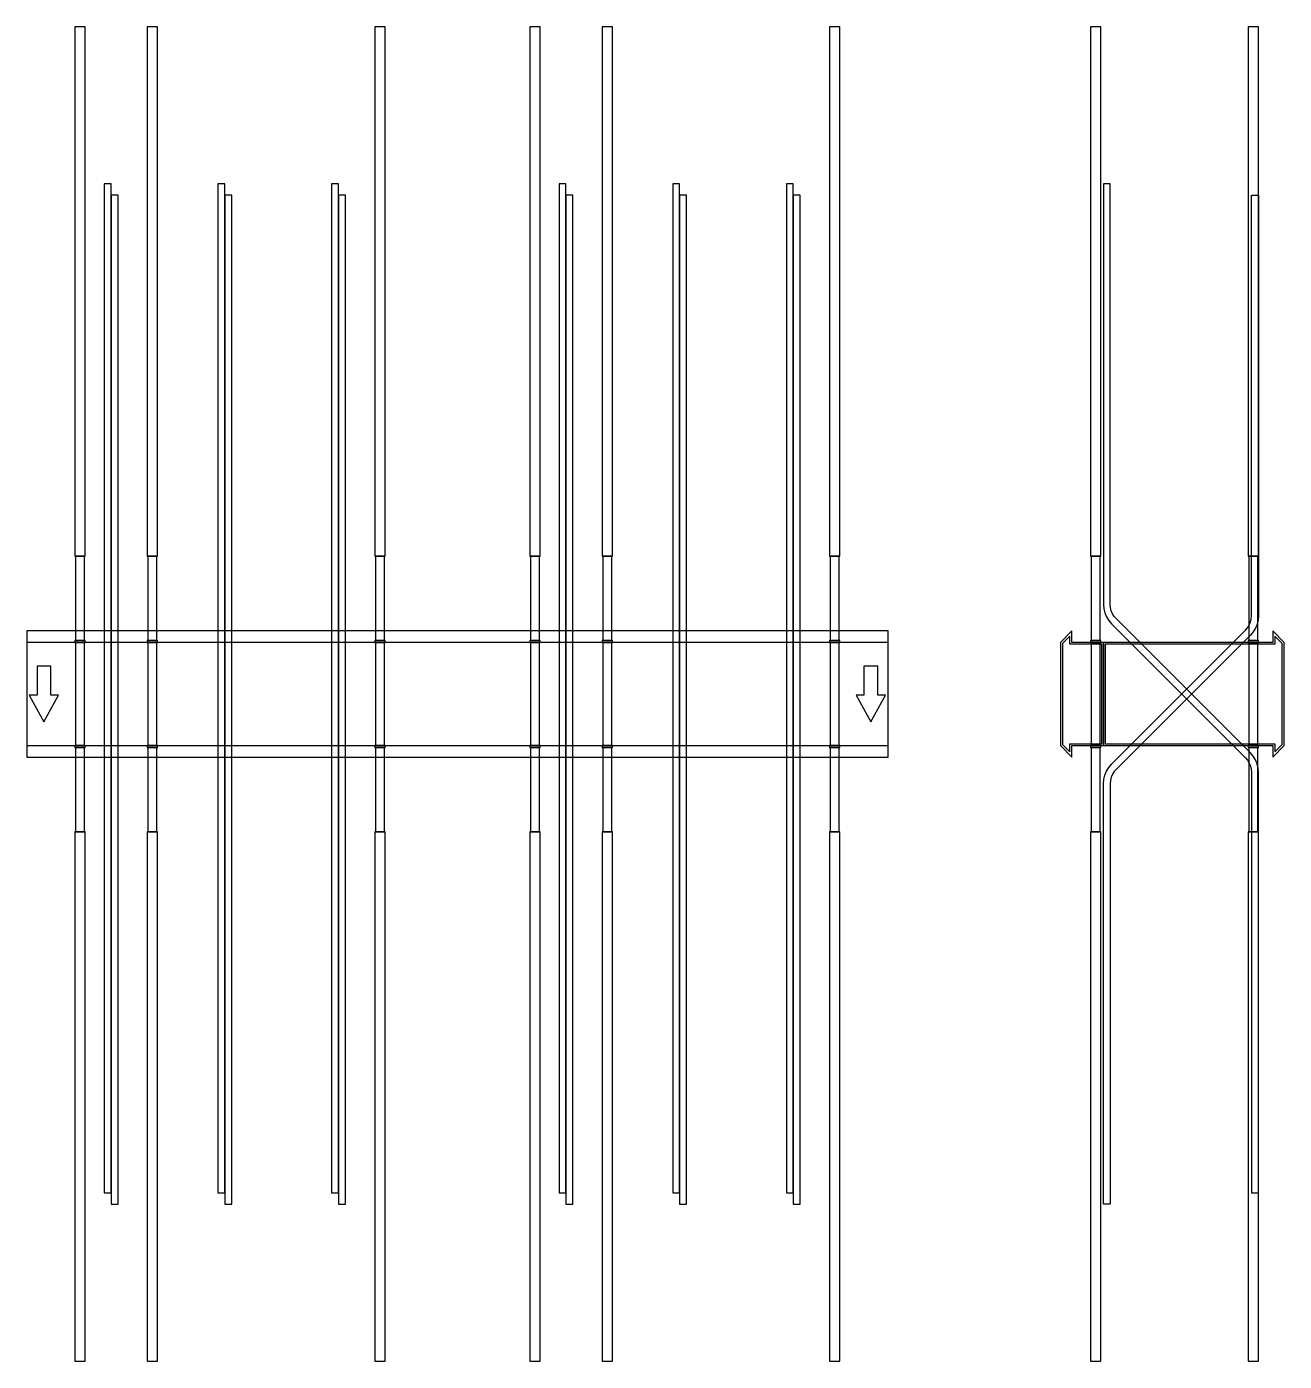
# Model space of a CAD drawing. Extents: x 0 to 1460, y -775 to 775.
import ezdxf

# ---------------------------------------------------------------- set-up
doc = ezdxf.new("R2010")
doc.units = 0
doc.layers.add('Halfen', color=7, linetype='CONTINUOUS')

msp = doc.modelspace()

# ---------------------------------------------------------------- linework, layer by layer
at = {"layer": 'Halfen', "color": 7}
for points in [[(68, 160), (68, 775), (56, 775), (56, 160)], [(152, 160), (152, 775), (140, 775), (140, 160)], [(416, 160), (416, 775), (404, 775), (404, 160)], [(596, 160), (596, 775), (584, 775), (584, 160)], [(680, 160), (680, 775), (668, 775), (668, 160)], [(944, 160), (944, 775), (932, 775), (932, 160)], [(1247, 160), (1247, 775), (1235, 775), (1235, 160)], [(1430, 160), (1430, 775), (1418, 775), (1418, 160)], [(98, -579.398), (98, 592.368), (90, 592.368), (90, -579.398)], [(230, -579.398), (230, 592.368), (222, 592.368), (222, -579.398)], [(362, -579.398), (362, 592.368), (354, 592.368), (354, -579.398)], [(626, -579.398), (626, 592.368), (618, 592.368), (618, -579.398)], [(758, -579.398), (758, 592.368), (750, 592.368), (750, -579.398)], [(890, -579.398), (890, 592.368), (882, 592.368), (882, -579.398)], [(1430, -579.398), (1430, -91.113), (1429.606, -86.107), (1428.434, -81.224), (1426.512, -76.585), (1423.889, -72.304), (1420.627, -68.485), (1265.029, 87.113), (1262.584, 89.976), (1260.616, 93.187), (1259.175, 96.667), (1258.295, 100.329), (1258, 104.083), (1258, 592.368), (1250, 592.368), (1250, 104.083), (1250.394, 99.077), (1251.566, 94.195), (1253.488, 89.556), (1256.111, 85.274), (1259.373, 81.456), (1414.971, -74.142), (1417.416, -77.006), (1419.384, -80.217), (1420.825, -83.696), (1421.705, -87.358), (1422, -91.113), (1422, -579.398)], [(106, -592.368), (106, 579.398), (98, 579.398), (98, -592.368)], [(238, -592.368), (238, 579.398), (230, 579.398), (230, -592.368)], [(370, -592.368), (370, 579.398), (362, 579.398), (362, -592.368)], [(634, -592.368), (634, 579.398), (626, 579.398), (626, -592.368)], [(766, -592.368), (766, 579.398), (758, 579.398), (758, -592.368)], [(898, -592.368), (898, 579.398), (890, 579.398), (890, -592.368)], [(1250, -592.368), (1250, -104.083), (1250.394, -99.077), (1251.566, -94.195), (1253.488, -89.556), (1256.111, -85.274), (1259.373, -81.456), (1414.971, 74.142), (1417.416, 77.006), (1419.384, 80.217), (1420.825, 83.696), (1421.705, 87.358), (1422, 91.113), (1422, 579.398), (1430, 579.398), (1430, 91.113), (1429.606, 86.107), (1428.434, 81.224), (1426.512, 76.585), (1423.889, 72.304), (1420.627, 68.485), (1265.029, -87.113), (1262.584, -89.976), (1260.616, -93.187), (1259.175, -96.667), (1258.295, -100.329), (1258, -104.083), (1258, -592.368)], [(67.25, 62), (67.25, 160), (56.75, 160), (56.75, 62)], [(151.25, 62), (151.25, 160), (140.75, 160), (140.75, 62)], [(415.25, 62), (415.25, 160), (404.75, 160), (404.75, 62)], [(595.25, 62), (595.25, 160), (584.75, 160), (584.75, 62)], [(679.25, 62), (679.25, 160), (668.75, 160), (668.75, 62)], [(943.25, 62), (943.25, 160), (932.75, 160), (932.75, 62)], [(1246.25, 62), (1246.25, 160), (1235.75, 160), (1235.75, 62)], [(1429.25, 62), (1429.25, 160), (1418.75, 160), (1418.75, 62)], [(0, -73.5), (1000, -73.5), (1000, 73.5), (0, 73.5)], [(68, 60), (68, 62), (56, 62), (56, 60)], [(152, 60), (152, 62), (140, 62), (140, 60)], [(416, 60), (416, 62), (404, 62), (404, 60)], [(596, 60), (596, 62), (584, 62), (584, 60)], [(680, 60), (680, 62), (668, 62), (668, 60)], [(944, 60), (944, 62), (932, 62), (932, 60)], [(1250, -60), (1250, 60), (1213.5, 60), (1213.5, 73.5), (1200, 60), (1200, -60), (1213.5, -73.5), (1213.5, -60)], [(1248, -58), (1248, 58), (1211, 58), (1211, 67.25), (1202.5, 58.75), (1202.5, -58.75), (1211, -67.25), (1211, -58)], [(1247, 60), (1247, 62), (1235, 62), (1235, 60)], [(1460, -60), (1460, 60), (1446.5, 73.5), (1446.5, 60), (1250, 60), (1250, -60), (1446.5, -60), (1446.5, -73.5)], [(1457.5, -58.75), (1457.5, 58.75), (1449, 67.25), (1449, 58), (1252, 58), (1252, -58), (1449, -58), (1449, -67.25)], [(1430, 60), (1430, 62), (1418, 62), (1418, 60)], [(0, -60), (1000, -60), (1000, 60), (0, 60)], [(67.25, -60), (67.25, 60), (56.75, 60), (56.75, -60)], [(151.25, -60), (151.25, 60), (140.75, 60), (140.75, -60)], [(415.25, -60), (415.25, 60), (404.75, 60), (404.75, -60)], [(595.25, -60), (595.25, 60), (584.75, 60), (584.75, -60)], [(679.25, -60), (679.25, 60), (668.75, 60), (668.75, -60)], [(943.25, -60), (943.25, 60), (932.75, 60), (932.75, -60)], [(1246.25, -60), (1246.25, 60), (1235.75, 60), (1235.75, -60)], [(1429.25, -60), (1429.25, 60), (1418.75, 60), (1418.75, -60)], [(20, -32.5), (37, -1.5), (28, -1.5), (28, 32.5), (12, 32.5), (12, -1.5), (3, -1.5)], [(980, -32.5), (997, -1.5), (988, -1.5), (988, 32.5), (972, 32.5), (972, -1.5), (963, -1.5)], [(68, -62), (68, -60), (56, -60), (56, -62)], [(67.25, -160), (67.25, -62), (56.75, -62), (56.75, -160)], [(152, -62), (152, -60), (140, -60), (140, -62)], [(151.25, -160), (151.25, -62), (140.75, -62), (140.75, -160)], [(416, -62), (416, -60), (404, -60), (404, -62)], [(415.25, -160), (415.25, -62), (404.75, -62), (404.75, -160)], [(596, -62), (596, -60), (584, -60), (584, -62)], [(595.25, -160), (595.25, -62), (584.75, -62), (584.75, -160)], [(680, -62), (680, -60), (668, -60), (668, -62)], [(679.25, -160), (679.25, -62), (668.75, -62), (668.75, -160)], [(944, -62), (944, -60), (932, -60), (932, -62)], [(943.25, -160), (943.25, -62), (932.75, -62), (932.75, -160)], [(1247, -62), (1247, -60), (1235, -60), (1235, -62)], [(1246.25, -160), (1246.25, -62), (1235.75, -62), (1235.75, -160)], [(1430, -62), (1430, -60), (1418, -60), (1418, -62)], [(1429.25, -160), (1429.25, -62), (1418.75, -62), (1418.75, -160)], [(68, -775), (68, -160), (56, -160), (56, -775)], [(152, -775), (152, -160), (140, -160), (140, -775)], [(416, -775), (416, -160), (404, -160), (404, -775)], [(596, -775), (596, -160), (584, -160), (584, -775)], [(680, -775), (680, -160), (668, -160), (668, -775)], [(944, -775), (944, -160), (932, -160), (932, -775)], [(1247, -775), (1247, -160), (1235, -160), (1235, -775)], [(1430, -775), (1430, -160), (1418, -160), (1418, -775)]]:
    msp.add_lwpolyline(points, close=True, dxfattribs=at)

doc.saveas('drawing.dxf')
